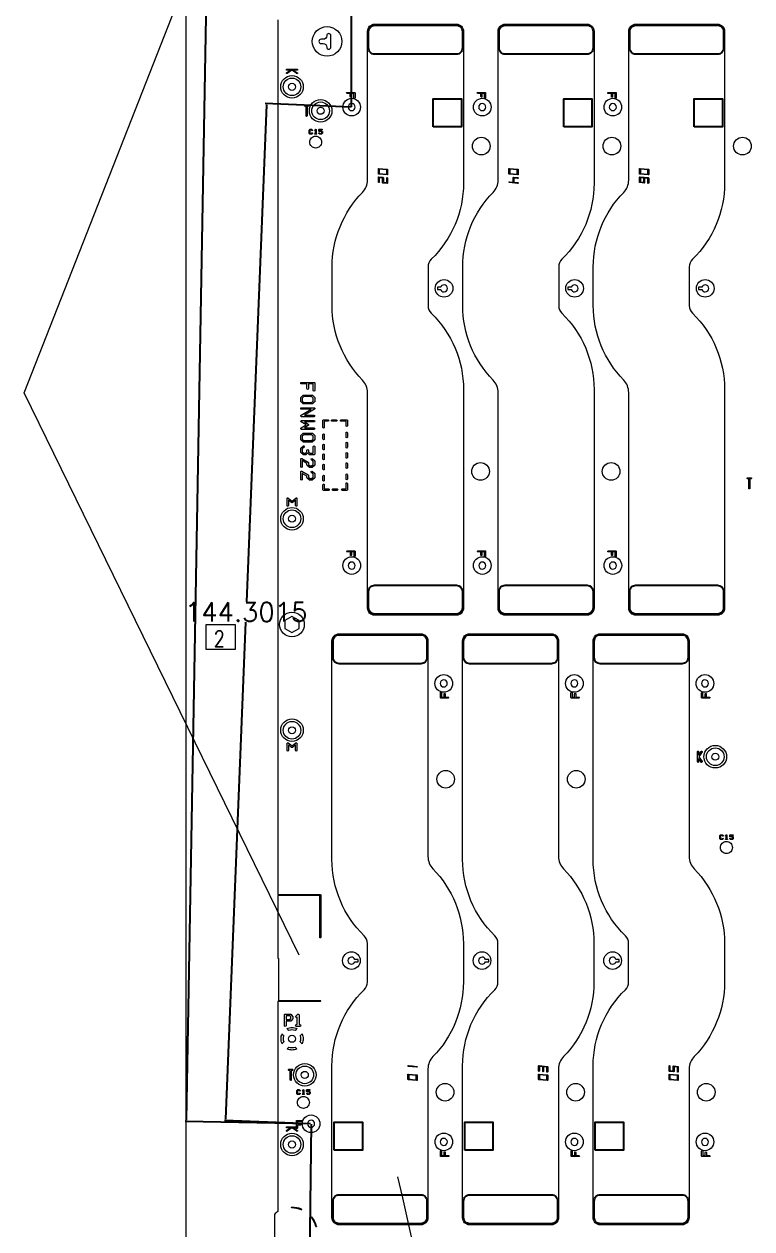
# Model space of a CAD drawing. Extents: x 2864 to 3941, y 2420 to 3182.
# Drawn here: x 2982.5 to 3085.6, y 2676.1 to 2846.9 of the extents above; entities that cross this region are included whole.
import ezdxf
from ezdxf.enums import TextEntityAlignment as Align

# ---------------------------------------------------------------- set-up
doc = ezdxf.new("R2010")
doc.units = 0
doc.layers.get('0').update_dxf_attribs({"lineweight": 0})
doc.layers.get('Defpoints').update_dxf_attribs({"lineweight": 0})
for name, color, linetype in [('barcodea-t_layer0', 1, 'Continuous'), ('susa-t_layer1', 2, 'Continuous'), ('序號', 1, 'Continuous')]:
    doc.layers.add(name, color=color, linetype=linetype)
doc.layers.add('備註', color=1, linetype='Continuous', lineweight=0)
doc.layers.add('尺寸線', color=3, linetype='Continuous', lineweight=0)
doc.styles.get("Standard").update_dxf_attribs({"font": 'SIMPLEX.SHX', "height": 2.7})
doc.dimstyles.get("Standard").update_dxf_attribs({"dimtxt": 6, "dimasz": 0.18, "dimexe": 0.18, "dimexo": 0.0625, "dimgap": 0.09, "dimtad": 0, "dimtih": 1, "dimtoh": 1, "dimdec": 4, "dimzin": 0, "dimdsep": 46, "dimtxsty": 'Standard', "dimcen": 0.09, "dimadec": 0, "dimazin": 0, "dimtfac": 1, "dimtdec": 4, "dimtofl": 0, "dimtmove": 0, "dimatfit": 3, "dimfxl": 0, "dimtolj": 1, "dimtzin": 0, "dimarcsym": 0})

# ---------------------------------------------------------------- blocks, each defined once
blk = doc.blocks.new('*D15')
at = {"layer": 'Defpoints', "color": 0, "linetype": 'Continuous'}
for p in [(3028.9, 2835.16), (3011.08, 2691.45), (3023.15, 2690.97)]:
    blk.add_point(p, dxfattribs=at)
at = {"layer": '尺寸線', "color": 0, "linetype": 'Continuous', "lineweight": -2}
for p, q in [((3016.82, 2835.46), (3014.01, 2764.99)), ((3028.84, 2835.16), (3016.65, 2835.65)), ((3011.09, 2691.63), (3013.9, 2762.11)), ((3023.09, 2690.97), (3010.9, 2691.46))]:
    blk.add_line(p, q, dxfattribs=at)
at = {"layer": '尺寸線', "color": 0, "linetype": 'Continuous'}
for points in [[(3016.85, 2835.46), (3016.79, 2835.46), (3016.83, 2835.64)], [(3011.06, 2691.63), (3011.12, 2691.63), (3011.08, 2691.45)]]:
    blk.add_solid(points, dxfattribs=at)
at = {"layer": '尺寸線', "color": 0, "linetype": 'Continuous', "insert": (3013.95, 2763.55), "char_height": 2.7, "attachment_point": 5}
blk.add_mtext('\\A1;144.3015', dxfattribs=at)
blk = doc.blocks.new('*D16')
at = {"layer": 'Defpoints', "color": 0, "linetype": 'Continuous'}
for p in [(3023.15, 2690.97), (3261.99, 2688.41), (3261.65, 2656.88)]:
    blk.add_point(p, dxfattribs=at)
at = {"layer": '尺寸線', "color": 0, "linetype": 'Continuous', "lineweight": -2}
for p, q in [((3023.15, 2690.91), (3022.81, 2659.26)), ((3261.99, 2688.35), (3261.65, 2656.7)), ((3022.99, 2659.44), (3132.88, 2658.26)), ((3261.47, 2656.88), (3151.58, 2658.06))]:
    blk.add_line(p, q, dxfattribs=at)
at = {"layer": '尺寸線', "color": 0, "linetype": 'Continuous'}
for points in [[(3022.99, 2659.47), (3022.99, 2659.41), (3022.81, 2659.44)], [(3261.47, 2656.85), (3261.47, 2656.91), (3261.65, 2656.88)]]:
    blk.add_solid(points, dxfattribs=at)
at = {"layer": '尺寸線', "color": 0, "linetype": 'Continuous', "insert": (3142.23, 2658.16), "char_height": 2.7, "attachment_point": 5}
blk.add_mtext('\\A1;238.8488', dxfattribs=at)
blk = doc.blocks.new('*D17')
at = {"layer": 'Defpoints', "color": 0, "linetype": 'Continuous'}
for p in [(3248.92, 2849.78), (3028.9, 2835.16), (3248.92, 2835.16)]:
    blk.add_point(p, dxfattribs=at)
at = {"layer": '尺寸線', "color": 0, "linetype": 'Continuous', "lineweight": -2}
for p, q in [((3028.9, 2835.22), (3028.9, 2849.96)), ((3029.08, 2849.78), (3129.56, 2849.78)), ((3248.74, 2849.78), (3148.26, 2849.78)), ((3248.92, 2835.22), (3248.92, 2849.96))]:
    blk.add_line(p, q, dxfattribs=at)
at = {"layer": '尺寸線', "color": 0, "linetype": 'Continuous'}
for points in [[(3029.08, 2849.81), (3029.08, 2849.75), (3028.9, 2849.78)], [(3248.74, 2849.75), (3248.74, 2849.81), (3248.92, 2849.78)]]:
    blk.add_solid(points, dxfattribs=at)
at = {"layer": '尺寸線', "color": 0, "linetype": 'Continuous', "insert": (3138.91, 2849.78), "char_height": 2.7, "attachment_point": 5}
blk.add_mtext('\\A1;220.0200', dxfattribs=at)
blk = doc.blocks.new('*D20')
at = {"layer": 'Defpoints', "color": 0, "linetype": 'Continuous'}
for p in [(3028.9, 3012.66), (3005.49, 2691.29), (3023.15, 2690.97)]:
    blk.add_point(p, dxfattribs=at)
at = {"layer": '尺寸線', "color": 0, "linetype": 'Continuous', "lineweight": -2}
for p, q in [((3011.24, 3012.79), (3008.4, 2853.57)), ((3028.84, 3012.66), (3011.07, 3012.98)), ((3005.5, 2691.47), (3008.34, 2850.69)), ((3023.09, 2690.97), (3005.31, 2691.29))]:
    blk.add_line(p, q, dxfattribs=at)
at = {"layer": '尺寸線', "color": 0, "linetype": 'Continuous'}
for points in [[(3011.27, 3012.79), (3011.21, 3012.79), (3011.25, 3012.97)], [(3005.47, 2691.47), (3005.53, 2691.47), (3005.49, 2691.29)]]:
    blk.add_solid(points, dxfattribs=at)
at = {"layer": '尺寸線', "color": 0, "linetype": 'Continuous', "insert": (3008.37, 2852.13), "char_height": 2.7, "attachment_point": 5}
blk.add_mtext('\\A1;321.7382', dxfattribs=at)

msp = doc.modelspace()

# ---------------------------------------------------------------- linework, layer by layer
for p, q in [((3019.67591, 2840.03873), (3020.19784, 2840.39868)), ((3021.7391, 2791.46339), (3023.16132, 2792.305)), ((3021.7391, 2789.66339), (3022.46309, 2790.09182)), ((3021.88394, 2702.33716), (3021.61735, 2702.60374)), ((3019.67591, 2690.03873), (3020.19784, 2690.39868))]:
    msp.add_line(p, q)
at = {"linetype": 'Continuous'}
for points in [[(3004.44397, 2630.33466, -1), (3004.44397, 2630.73466), (3005.44397, 2630.73466), (3005.44397, 2662.53466), (3005.44397, 2850.33466), (3004.44397, 2850.33466, -1), (3004.44397, 2850.73466), (3005.44397, 2850.73466), (3005.44397, 3038.53466), (3005.44397, 3070.33466), (3004.44397, 3070.33466, -1), (3004.44397, 3070.73466), (3005.44397, 3070.73466), (3005.44397, 3092.03466), (3018.44397, 3092.03466), (3272.44397, 3092.03466), (3285.44397, 3092.03466), (3285.44397, 3070.73466), (3286.44397, 3070.73466, -1), (3286.44397, 3070.33466), (3285.44397, 3070.33466), (3285.44397, 3038.53466)], [(3018.44397, 2847.54133), (3018.44397, 2723.48126), (3024.44397, 2723.48126, -0.414239), (3024.51947, 2723.40576), (3024.51947, 2717.40576, -1), (3024.36847, 2717.40576), (3024.36847, 2723.33026), (3018.44397, 2723.33026), (3018.44397, 2714.48126, -0.414239), (3018.51947, 2714.40576), (3018.51947, 2708.48126), (3024.44397, 2708.48126, -1), (3024.44397, 2708.33026), (3018.44397, 2708.33026), (3018.44397, 2678.52798, 0.044688), (3017.94397, 2678.12502), (3017.94397, 2672.94429, 0.044688)], [(3020.19784, 2840.39868), (3019.71849, 2840.39868, -1), (3019.71849, 2840.54868), (3021.15889, 2840.54868, -1), (3021.15889, 2840.39868), (3020.67954, 2840.39868)], [(3020.67954, 2840.39868), (3021.20147, 2840.03873, -1), (3021.11631, 2839.91525), (3020.43869, 2840.38257), (3019.76107, 2839.91525, -1), (3019.67591, 2840.03873)], [(3023.75612, 2831.84617), (3023.74214, 2831.83218, -1), (3023.67143, 2831.90289)], [(3023.80612, 2831.32085), (3023.70678, 2831.32085, -1), (3023.70678, 2831.42085), (3023.75612, 2831.42085), (3023.75612, 2831.84617)], [(3023.67143, 2831.90289), (3023.77061, 2832.00207, -0.669786), (3023.85612, 2831.96687), (3023.85612, 2831.42085), (3023.90546, 2831.42085, -1), (3023.90546, 2831.32085), (3023.80612, 2831.32085)], [(3023.16132, 2792.305), (3021.79497, 2792.305, -1), (3021.79497, 2792.52499), (3023.56318, 2792.52499, -0.763679), (3023.61906, 2792.32025), (3022.19684, 2791.47864)], [(3022.19684, 2791.47864), (3023.56318, 2791.47864, -1), (3023.56318, 2791.25864), (3021.79497, 2791.25864, -0.763679), (3021.7391, 2791.46339)], [(3022.46309, 2790.09182), (3021.7391, 2790.52025, -0.763685), (3021.79497, 2790.72499), (3023.56318, 2790.72499, -1), (3023.56318, 2790.505), (3022.19684, 2790.505)], [(3022.19684, 2790.505), (3022.7351, 2790.18648, -0.570233), (3022.7351, 2789.99715), (3022.19684, 2789.67863)], [(3022.19684, 2789.67863), (3023.56318, 2789.67863, -1), (3023.56318, 2789.45864), (3021.79497, 2789.45864, -0.763685), (3021.7391, 2789.66339)], [(3021.68497, 2784.16864), (3021.68497, 2785.215, -0.581453), (3021.85113, 2785.30958), (3022.73495, 2784.78657, -0.26551), (3022.78907, 2784.69182), (3022.78907, 2784.47967), (3023.01556, 2784.27864), (3023.2267, 2784.27864), (3023.45319, 2784.47967), (3023.45319, 2784.90397), (3023.19546, 2785.13273, -1), (3023.3415, 2785.29726), (3023.6362, 2785.03567, -0.214498), (3023.67318, 2784.95338), (3023.67318, 2784.43025, -0.214498), (3023.6362, 2784.34796), (3023.3415, 2784.08637, -0.183593), (3023.26846, 2784.05864), (3022.9738, 2784.05864, -0.183593), (3022.90076, 2784.08637), (3022.60606, 2784.34796, -0.214498), (3022.56908, 2784.43025), (3022.56908, 2784.6291), (3021.90497, 2785.02209)], [(3021.90497, 2785.02209), (3021.90497, 2784.16864, -1), (3021.68497, 2784.16864)], [(3021.68497, 2782.36864), (3021.68497, 2783.415, -0.581453), (3021.85113, 2783.50958), (3022.73495, 2782.98657, -0.26551), (3022.78907, 2782.89182), (3022.78907, 2782.67967), (3023.01556, 2782.47864), (3023.2267, 2782.47864), (3023.45319, 2782.67967), (3023.45319, 2783.10397), (3023.19546, 2783.33273, -1), (3023.3415, 2783.49726), (3023.6362, 2783.23567, -0.214498), (3023.67318, 2783.15338), (3023.67318, 2782.63025, -0.214498), (3023.6362, 2782.54796), (3023.3415, 2782.28637, -0.183593), (3023.26846, 2782.25864), (3022.9738, 2782.25864, -0.183593), (3022.90076, 2782.28637), (3022.60606, 2782.54796, -0.214498), (3022.56908, 2782.63025), (3022.56908, 2782.8291), (3021.90497, 2783.22209)], [(3021.90497, 2783.22209), (3021.90497, 2782.36864, -1), (3021.68497, 2782.36864)], [(3019.75034, 2778.64728), (3019.75034, 2779.64066, -0.63678), (3019.91456, 2779.71732), (3020.44637, 2779.27414), (3020.97818, 2779.71732, -0.63678), (3021.1424, 2779.64066), (3021.1424, 2778.64728, -1), (3020.9424, 2778.64728), (3020.9424, 2779.42715)], [(3019.95034, 2779.42715), (3019.95034, 2778.64728, -1), (3019.75034, 2778.64728)], [(3020.9424, 2779.42715), (3020.51039, 2779.06714, -0.362064), (3020.38235, 2779.06714), (3019.95034, 2779.42715)], [(3041.48099, 2751.41738), (3041.48099, 2752.11275, -1), (3041.63099, 2752.11275), (3041.63099, 2751.49238), (3042.00252, 2751.49238), (3042.00252, 2751.9389, -1), (3042.15252, 2751.9389), (3042.15252, 2751.49238), (3042.59904, 2751.49238, -1), (3042.59904, 2751.34238), (3042.07752, 2751.34238)], [(3042.07752, 2751.34238), (3041.55599, 2751.34238, -0.414241), (3041.48099, 2751.41738)], [(3059.99099, 2751.41738), (3059.99099, 2752.11275, -1), (3060.14099, 2752.11275), (3060.14099, 2751.49238), (3060.51252, 2751.49238), (3060.51252, 2751.9389, -1), (3060.66252, 2751.9389), (3060.66252, 2751.49238), (3061.10904, 2751.49238, -1), (3061.10904, 2751.34238), (3060.58752, 2751.34238)], [(3060.58752, 2751.34238), (3060.066, 2751.34238, -0.414241), (3059.99099, 2751.41738)], [(3078.501, 2751.41738), (3078.501, 2752.11275, -1), (3078.651, 2752.11275), (3078.651, 2751.49238), (3079.02252, 2751.49238), (3079.02252, 2751.9389, -1), (3079.17252, 2751.9389), (3079.17252, 2751.49238), (3079.61904, 2751.49238, -1), (3079.61904, 2751.34238), (3079.09752, 2751.34238)], [(3079.09752, 2751.34238), (3078.57599, 2751.34238, -0.414241), (3078.501, 2751.41738)], [(3019.75034, 2743.92865), (3019.75034, 2744.92203, -0.63678), (3019.91456, 2744.99869), (3020.44637, 2744.55551), (3020.97818, 2744.99869, -0.63678), (3021.1424, 2744.92203), (3021.1424, 2743.92865, -1), (3020.9424, 2743.92865), (3020.9424, 2744.70853)], [(3019.95034, 2744.70853), (3019.95034, 2743.92865, -1), (3019.75034, 2743.92865)], [(3020.9424, 2744.70853), (3020.51039, 2744.34852, -0.362064), (3020.38235, 2744.34852), (3019.95034, 2744.70853)], [(3077.92995, 2742.30918), (3077.92995, 2743.74957, -1), (3078.07995, 2743.74957), (3078.07995, 2743.27023)], [(3078.07995, 2742.78852), (3078.07995, 2742.30918, -1), (3077.92995, 2742.30918)], [(3078.07995, 2743.27023), (3078.4399, 2743.79215, -1), (3078.56338, 2743.70699), (3078.09606, 2743.02937), (3078.56338, 2742.35176, -1), (3078.4399, 2742.2666), (3078.07995, 2742.78852)], [(3081.98178, 2731.79509), (3081.9678, 2731.78111, -1), (3081.89709, 2731.85182)], [(3082.03178, 2731.26978), (3081.93244, 2731.26978, -1), (3081.93244, 2731.36978), (3081.98178, 2731.36978), (3081.98178, 2731.79509)], [(3081.89709, 2731.85182), (3081.99627, 2731.951, -0.669786), (3082.08178, 2731.9158), (3082.08178, 2731.36978), (3082.13112, 2731.36978, -1), (3082.13112, 2731.26978), (3082.03178, 2731.26978)], [(3020.985, 2706.24889), (3021.22506, 2706.49724, -0.675695), (3021.43994, 2706.40989), (3021.43994, 2705.04529), (3021.555, 2705.04529, -1), (3021.555, 2704.79529), (3021.31494, 2704.79529)], [(3021.18994, 2706.1012), (3021.16475, 2706.07514, -1), (3020.985, 2706.24889)], [(3021.31494, 2704.79529), (3021.07487, 2704.79529, -1), (3021.07487, 2705.04529), (3021.18994, 2705.04529), (3021.18994, 2706.1012)], [(3019.00401, 2703.73216), (3019.2706, 2703.46557, 0.088223), (3019.19397, 2703.03466, 0.088221), (3019.2706, 2702.60374), (3019.00401, 2702.33716)], [(3019.74647, 2704.47462, -0.113254), (3020.44397, 2704.63466, -0.113254), (3021.14148, 2704.47462)], [(3021.14148, 2704.47462), (3020.87489, 2704.20803, 0.088223), (3020.44397, 2704.28466, 0.088221), (3020.01306, 2704.20803), (3019.74647, 2704.47462)], [(3021.61735, 2702.60374, 0.088223), (3021.69397, 2703.03466, 0.088221), (3021.61735, 2703.46557), (3021.88394, 2703.73216)], [(3021.88394, 2703.73216, -0.113254), (3022.04397, 2703.03466, -0.113254), (3021.88394, 2702.33716)], [(3019.74647, 2701.59469), (3020.01306, 2701.86128, 0.088223), (3020.44397, 2701.78466, 0.088221), (3020.87489, 2701.86128), (3021.14148, 2701.59469)], [(3021.14148, 2701.59469, -0.113255), (3020.44397, 2701.43466, -0.113253), (3019.74647, 2701.59469)], [(3022.05938, 2695.12136), (3021.96004, 2695.12136, -1), (3021.96004, 2695.22136), (3022.00938, 2695.22136), (3022.00938, 2695.64667)], [(3022.00938, 2695.64667), (3021.9954, 2695.63269, -1), (3021.92469, 2695.7034)], [(3021.92469, 2695.7034), (3022.02387, 2695.80258, -0.669786), (3022.10938, 2695.76738), (3022.10938, 2695.22136), (3022.15872, 2695.22136, -1), (3022.15872, 2695.12136), (3022.05938, 2695.12136)], [(3020.19784, 2690.39868), (3019.71849, 2690.39868, -1), (3019.71849, 2690.54868), (3021.06879, 2690.54868), (3021.06879, 2690.8545), (3021.06879, 2691.37602, -0.414241), (3021.14379, 2691.45102), (3021.83916, 2691.45102, -1), (3021.83916, 2691.30102), (3021.21879, 2691.30102), (3021.21879, 2690.9295), (3021.66531, 2690.9295, -1), (3021.66531, 2690.7795), (3021.21879, 2690.7795), (3021.21879, 2690.51881)], [(3020.67954, 2690.39868), (3021.20147, 2690.03873, -1), (3021.11631, 2689.91525), (3020.43869, 2690.38257), (3019.76107, 2689.91525, -1), (3019.67591, 2690.03873)], [(3021.21879, 2690.42855), (3021.21879, 2690.33298, -1), (3021.06879, 2690.33298), (3021.06879, 2690.39868), (3020.67954, 2690.39868)], [(3041.48643, 2686.40394), (3041.48643, 2687.0993, -1), (3041.63643, 2687.0993), (3041.63643, 2686.47894), (3042.00796, 2686.47894), (3042.00796, 2686.92546, -1), (3042.15796, 2686.92546), (3042.15796, 2686.47894), (3042.60448, 2686.47894, -1), (3042.60448, 2686.32894), (3042.08296, 2686.32894)], [(3042.08296, 2686.32894), (3041.56143, 2686.32894, -0.414241), (3041.48643, 2686.40394)], [(3059.99643, 2686.40394), (3059.99643, 2687.0993, -1), (3060.14643, 2687.0993), (3060.14643, 2686.47894), (3060.51796, 2686.47894), (3060.51796, 2686.92546, -1), (3060.66796, 2686.92546), (3060.66796, 2686.47894), (3061.11448, 2686.47894, -1), (3061.11448, 2686.32894), (3060.59296, 2686.32894)], [(3060.59296, 2686.32894), (3060.07144, 2686.32894, -0.414241), (3059.99643, 2686.40394)], [(3078.50644, 2686.40394), (3078.50644, 2687.0993, -1), (3078.65644, 2687.0993), (3078.65644, 2686.47894), (3079.02796, 2686.47894), (3079.02796, 2686.92546, -1), (3079.17796, 2686.92546), (3079.17796, 2686.47894), (3079.62448, 2686.47894, -1), (3079.62448, 2686.32894), (3079.10296, 2686.32894)], [(3079.10296, 2686.32894), (3078.58143, 2686.32894, -0.414241), (3078.50644, 2686.40394)], [(3021.80674, 2678.86675, -1), (3021.76889, 2678.77419, 0.099109), (3020.41978, 2679.03457, -1), (3020.41909, 2679.13458)], [(3023.93554, 2676.41154, -1), (3023.83855, 2676.38718, 0.100018), (3023.24125, 2677.63827)]]:
    msp.add_lwpolyline(points, format="xyb", dxfattribs=at)
for points in [[(3026.1358, 2807.00314), (3026.1358, 2812.503, -0.196007), (3030.43961, 2823.06029, 0.196009), (3031.1523, 2824.80803), (3031.1523, 2845.92457, -0.414215), (3032.1523, 2846.92457), (3043.75222, 2846.92457, -0.414215), (3044.75222, 2845.92457), (3044.75222, 2824.3935, -0.202321), (3040.18872, 2813.57704, 0.202214), (3039.73572, 2812.503), (3039.73572, 2807.00314, 0.202309), (3040.18911, 2805.92872, -0.202312), (3044.75222, 2795.11264), (3044.75222, 2764.10457, -0.414215), (3043.75222, 2763.10457), (3032.1523, 2763.10457, -0.414215), (3031.1523, 2764.10457), (3031.1523, 2794.69811, 0.196013), (3030.43958, 2796.44588, -0.196007)], [(3044.6458, 2807.00314), (3044.6458, 2812.503, -0.196007), (3048.94961, 2823.06029, 0.196009), (3049.6623, 2824.80803), (3049.6623, 2845.92457, -0.414215), (3050.6623, 2846.92457), (3062.26223, 2846.92457, -0.414215), (3063.26222, 2845.92457), (3063.26222, 2824.3935, -0.202321), (3058.69873, 2813.57704, 0.202214), (3058.24572, 2812.503), (3058.24572, 2807.00314, 0.202309), (3058.69911, 2805.92872, -0.202312), (3063.26222, 2795.11264), (3063.26222, 2764.10457, -0.414215), (3062.26223, 2763.10457), (3050.6623, 2763.10457, -0.414215), (3049.6623, 2764.10457), (3049.6623, 2794.69811, 0.196013), (3048.94958, 2796.44588, -0.196007)], [(3063.1558, 2807.00314), (3063.1558, 2812.503, -0.196007), (3067.45961, 2823.06029, 0.196009), (3068.1723, 2824.80803), (3068.1723, 2845.92457, -0.414215), (3069.1723, 2846.92457), (3080.77223, 2846.92457, -0.414215), (3081.77222, 2845.92457), (3081.77222, 2824.3935, -0.202321), (3077.20873, 2813.57704, 0.202214), (3076.75572, 2812.503), (3076.75572, 2807.00314, 0.202309), (3077.20911, 2805.92872, -0.202312), (3081.77222, 2795.11264), (3081.77222, 2764.10457, -0.414215), (3080.77223, 2763.10457), (3069.1723, 2763.10457, -0.414215), (3068.1723, 2764.10457), (3068.1723, 2794.69811, 0.196013), (3067.45958, 2796.44588, -0.196007)], [(3023.316, 2844.47664, -0.414215), (3025.416, 2846.57664, -0.414215), (3027.516, 2844.47664, -0.414215), (3025.416, 2842.37664, -0.414215)], [(3024.566, 2844.17664), (3024.866, 2844.17664, -0.414217), (3025.366, 2843.67664, 1), (3025.966, 2843.67664), (3025.966, 2845.27664, 1), (3025.366, 2845.27664, -0.414217), (3024.866, 2844.77664), (3024.566, 2844.77664, 1)], [(3019.94397, 2838.03466, -0.414217), (3020.44397, 2838.53466, -0.414217), (3020.94397, 2838.03466, -0.414217), (3020.44397, 2837.53466, -0.414217)], [(3028.26346, 2837.09038, -1), (3028.26346, 2837.24038), (3028.78498, 2837.24038), (3029.30651, 2837.24038, -0.414241), (3029.38151, 2837.16538), (3029.38151, 2836.47001, -1), (3029.23151, 2836.47001), (3029.23151, 2837.09038), (3028.85998, 2837.09038), (3028.85998, 2836.64386, -1), (3028.70999, 2836.64386), (3028.70999, 2837.09038)], [(3046.77346, 2837.09038, -1), (3046.77346, 2837.24038), (3047.29499, 2837.24038), (3047.81651, 2837.24038, -0.414241), (3047.89151, 2837.16538), (3047.89151, 2836.47001, -1), (3047.74151, 2836.47001), (3047.74151, 2837.09038), (3047.36999, 2837.09038), (3047.36999, 2836.64386, -1), (3047.21999, 2836.64386), (3047.21999, 2837.09038)], [(3065.28346, 2837.09038, -1), (3065.28346, 2837.24038), (3065.80499, 2837.24038), (3066.32651, 2837.24038, -0.414241), (3066.40151, 2837.16538), (3066.40151, 2836.47001, -1), (3066.25151, 2836.47001), (3066.25151, 2837.09038), (3065.87998, 2837.09038), (3065.87998, 2836.64386, -1), (3065.72998, 2836.64386), (3065.72998, 2837.09038)], [(3022.26421, 2835.27817, -1), (3022.26421, 2835.42817), (3022.51255, 2835.42817), (3022.7609, 2835.42817, -1), (3022.7609, 2835.27817), (3022.58755, 2835.27817), (3022.58755, 2833.91277, -1), (3022.43756, 2833.91277), (3022.43756, 2835.27817)], [(3024.00323, 2834.63825, -0.414217), (3024.50323, 2835.13825, -0.414217), (3025.00323, 2834.63825, -0.414217), (3024.50323, 2834.13825, -0.414217)], [(3028.40203, 2835.15833, 0.414217), (3028.90203, 2834.65834, 0.414217), (3029.40203, 2835.15833, 0.414217), (3028.90203, 2835.65833, 0.414217)], [(3046.91203, 2835.15833, 0.414217), (3047.41203, 2834.65834, 0.414217), (3047.91203, 2835.15833, 0.414217), (3047.41203, 2835.65833, 0.414217)], [(3065.42203, 2835.15833, 0.414217), (3065.92203, 2834.65834, 0.414217), (3066.42203, 2835.15833, 0.414217), (3065.92203, 2835.65833, 0.414217)], [(3022.85745, 2831.47019), (3022.85745, 2831.86754, -0.200121), (3022.87224, 2831.90305), (3022.97127, 2832.00207, -0.200121), (3023.00678, 2832.01687), (3023.20546, 2832.01687, -0.200121), (3023.24097, 2832.00207), (3023.34015, 2831.90289, -1), (3023.26944, 2831.83218), (3023.18475, 2831.91688), (3023.02749, 2831.91688), (3022.95744, 2831.84683), (3022.95744, 2831.4909), (3023.02749, 2831.42085), (3023.18475, 2831.42085), (3023.26944, 2831.50554, -1), (3023.34015, 2831.43483), (3023.24097, 2831.33565, -0.200121), (3023.20546, 2831.32085), (3023.00678, 2831.32085, -0.200121), (3022.97127, 2831.33565), (3022.87224, 2831.43468, -0.200121)], [(3024.25745, 2831.7682), (3024.25745, 2831.96687, -0.414253), (3024.30744, 2832.01687), (3024.70479, 2832.01687, -1), (3024.70479, 2831.91688), (3024.35744, 2831.91688), (3024.35744, 2831.8182), (3024.60546, 2831.8182, -0.200121), (3024.64097, 2831.8034), (3024.74, 2831.70437, -0.200121), (3024.75479, 2831.66886), (3024.75479, 2831.47019, -0.200121), (3024.74, 2831.43468), (3024.64097, 2831.33565, -0.200121), (3024.60546, 2831.32085), (3024.40678, 2831.32085, -0.200121), (3024.37127, 2831.33565), (3024.27209, 2831.43483, -1), (3024.3428, 2831.50554), (3024.42749, 2831.42085), (3024.58475, 2831.42085), (3024.65479, 2831.4909), (3024.65479, 2831.64815), (3024.58475, 2831.7182), (3024.30744, 2831.7182, -0.414253)], [(3022.95087, 2830.2042, -0.414215), (3023.80087, 2831.0542, -0.414215), (3024.65087, 2830.2042, -0.414215), (3023.80087, 2829.35421, -0.414215)], [(3046.02894, 2829.62883, -0.414215), (3047.27894, 2830.87883, -0.414215), (3048.52894, 2829.62883, -0.414215), (3047.27894, 2828.37883, -0.414215)], [(3064.53894, 2829.62883, -0.414215), (3065.78894, 2830.87883, -0.414215), (3067.03894, 2829.62883, -0.414215), (3065.78894, 2828.37883, -0.414215)], [(3083.04894, 2829.62883, -0.414215), (3084.29894, 2830.87883, -0.414215), (3085.54894, 2829.62883, -0.414215), (3084.29894, 2828.37883, -0.414215)], [(3032.68783, 2825.70993), (3032.68783, 2826.41017, -0.444611), (3032.75363, 2826.47023), (3033.93207, 2826.3558, -0.387811), (3033.98627, 2826.29573), (3033.98627, 2825.59549, -0.444611), (3033.92047, 2825.53543), (3032.74203, 2825.64987, -0.387811)], [(3051.19783, 2825.70993), (3051.19783, 2826.41017, -0.444611), (3051.26363, 2826.47023), (3052.44207, 2826.3558, -0.387811), (3052.49627, 2826.29573), (3052.49627, 2825.59549, -0.444611), (3052.43047, 2825.53543), (3051.25203, 2825.64987, -0.387811)], [(3069.70783, 2825.70993), (3069.70783, 2826.41017, -0.444611), (3069.77363, 2826.47023), (3070.95207, 2826.3558, -0.387811), (3071.00627, 2826.29573), (3071.00627, 2825.59549, -0.444611), (3070.94047, 2825.53543), (3069.76203, 2825.64987, -0.387811)], [(3032.68783, 2824.50959), (3032.68783, 2825.21017, -0.444611), (3032.75363, 2825.27023), (3033.34285, 2825.21302, -0.387811), (3033.39705, 2825.15295), (3033.39705, 2824.50683), (3033.86627, 2824.46126), (3033.86627, 2825.09608, -1), (3033.98627, 2825.09608), (3033.98627, 2824.3955, -0.444611), (3033.92047, 2824.33543), (3033.33125, 2824.39265, -0.387811), (3033.27705, 2824.45271), (3033.27705, 2825.09884), (3032.80783, 2825.14441), (3032.80783, 2824.50959, -1)], [(3051.25203, 2824.44987, -1), (3051.26363, 2824.56931), (3051.78705, 2824.51848), (3051.78705, 2825.15295, -0.444611), (3051.85285, 2825.21302), (3052.44207, 2825.1558, -1), (3052.43047, 2825.03636), (3051.90705, 2825.08719), (3051.90705, 2824.50683), (3052.44207, 2824.45487, -1), (3052.43047, 2824.33543)], [(3069.70783, 2824.50993), (3069.70783, 2825.21017, -0.444611), (3069.77363, 2825.27023), (3070.95207, 2825.1558, -0.387811), (3071.00627, 2825.09573), (3071.00627, 2824.39515, -1), (3070.88627, 2824.39515), (3070.88627, 2825.04162), (3070.41705, 2825.08719), (3070.41705, 2824.45271, -0.444611), (3070.35125, 2824.39265), (3069.76203, 2824.44987, -0.387811)], [(3040.74776, 2809.45611, -0.414215), (3041.99776, 2810.70611, -0.414215), (3043.24776, 2809.45611, -0.414215), (3041.99776, 2808.2061, -0.414215)], [(3041.04662, 2809.3061), (3041.52079, 2809.3061, 0.327544), (3041.99776, 2808.95611, 0.414217), (3042.49776, 2809.45611, 0.414217), (3041.99776, 2809.95611, 0.327542), (3041.52079, 2809.60611), (3041.04662, 2809.60611)], [(3059.25776, 2809.45611, -0.414215), (3060.50776, 2810.70611, -0.414215), (3061.75776, 2809.45611, -0.414215), (3060.50776, 2808.2061, -0.414215)], [(3059.55662, 2809.3061), (3060.03079, 2809.3061, 0.327544), (3060.50776, 2808.95611, 0.414217), (3061.00776, 2809.45611, 0.414217), (3060.50776, 2809.95611, 0.327542), (3060.03079, 2809.60611), (3059.55662, 2809.60611)], [(3077.76776, 2809.45611, -0.414215), (3079.01776, 2810.70611, -0.414215), (3080.26776, 2809.45611, -0.414215), (3079.01776, 2808.2061, -0.414215)], [(3078.06661, 2809.3061), (3078.54079, 2809.3061, 0.327544), (3079.01776, 2808.95611, 0.414217), (3079.51776, 2809.45611, 0.414217), (3079.01776, 2809.95611, 0.327542), (3078.54079, 2809.60611), (3078.06661, 2809.60611)], [(3021.79497, 2795.905, -1), (3021.79497, 2796.125), (3022.67908, 2796.125), (3023.56318, 2796.125, -0.41423), (3023.67318, 2796.015), (3023.67318, 2794.96864, -1), (3023.45319, 2794.96864), (3023.45319, 2795.905), (3022.78907, 2795.905), (3022.78907, 2795.23023, -1), (3022.56908, 2795.23023), (3022.56908, 2795.905)], [(3021.68497, 2793.43025), (3021.68497, 2793.95338, -0.214498), (3021.72195, 2794.03567), (3022.01665, 2794.29726, -0.183593), (3022.0897, 2794.325), (3023.26846, 2794.325, -0.183593), (3023.3415, 2794.29726), (3023.6362, 2794.03567, -0.214498), (3023.67318, 2793.95338), (3023.67318, 2793.43025, -0.214498), (3023.6362, 2793.34796), (3023.3415, 2793.08637, -0.183593), (3023.26846, 2793.05864), (3022.0897, 2793.05864, -0.183593), (3022.01665, 2793.08637), (3021.72195, 2793.34796, -0.214498)], [(3024.81663, 2789.74158), (3024.81663, 2790.70715, -0.414228), (3024.91663, 2790.80715), (3025.55213, 2790.80715, -1), (3025.55213, 2790.60715), (3025.01663, 2790.60715), (3025.01663, 2789.74158, -1)], [(3026.12828, 2790.60715, -1), (3026.12828, 2790.80715), (3026.72828, 2790.80715, -1), (3026.72828, 2790.60715)], [(3027.41139, 2790.60715, -1), (3027.41139, 2790.80715), (3028.21663, 2790.80715, -0.414228), (3028.31663, 2790.70715), (3028.31663, 2789.97471, -1), (3028.11663, 2789.97471), (3028.11663, 2790.60715)], [(3021.68497, 2788.03025), (3021.68497, 2788.55338, -0.214498), (3021.72195, 2788.63567), (3022.01665, 2788.89726, -0.183593), (3022.0897, 2788.92499), (3023.26846, 2788.92499, -0.183593), (3023.3415, 2788.89726), (3023.6362, 2788.63567, -0.214498), (3023.67318, 2788.55338), (3023.67318, 2788.03025, -0.214498), (3023.6362, 2787.94796), (3023.3415, 2787.68637, -0.183593), (3023.26846, 2787.65864), (3022.0897, 2787.65864, -0.183593), (3022.01665, 2787.68637), (3021.72195, 2787.94796, -0.214498)], [(3024.81663, 2788.09347), (3024.81663, 2788.71147, -1), (3025.01663, 2788.71147), (3025.01663, 2788.09347, -1)], [(3028.11663, 2788.36571), (3028.11663, 2788.98371, -1), (3028.31663, 2788.98371), (3028.31663, 2788.36571, -1)], [(3021.68497, 2786.23025), (3021.68497, 2786.75338, -0.214498), (3021.72195, 2786.83567), (3022.01665, 2787.09726, -1), (3022.16269, 2786.93273), (3021.90497, 2786.70397), (3021.90497, 2786.27967), (3022.13145, 2786.07864), (3022.3426, 2786.07864), (3022.56908, 2786.27967), (3022.56908, 2786.49182, -1), (3022.78907, 2786.49182), (3022.78907, 2786.27967), (3023.01556, 2786.07864), (3023.45319, 2786.07864), (3023.45319, 2787.015, -1), (3023.67318, 2787.015), (3023.67318, 2785.96864, -0.41423), (3023.56318, 2785.85864), (3022.9738, 2785.85864, -0.183593), (3022.90076, 2785.88637), (3022.67908, 2786.08315), (3022.45739, 2785.88637, -0.183593), (3022.38435, 2785.85864), (3022.0897, 2785.85864, -0.183593), (3022.01665, 2785.88637), (3021.72195, 2786.14796, -0.214498)], [(3024.81663, 2786.63947), (3024.81663, 2787.25747, -1), (3025.01663, 2787.25747), (3025.01663, 2786.63947, -1)], [(3028.11663, 2786.91171), (3028.11663, 2787.52971, -1), (3028.31663, 2787.52971), (3028.31663, 2786.91171, -1)], [(3024.81663, 2785.25475), (3024.81663, 2785.87275, -1), (3025.01663, 2785.87275), (3025.01663, 2785.25475, -1)], [(3028.11663, 2785.45316), (3028.11663, 2786.07116, -1), (3028.31663, 2786.07116), (3028.31663, 2785.45316, -1)], [(3024.81663, 2783.80766), (3024.81663, 2784.42566, -1), (3025.01663, 2784.42566), (3025.01663, 2783.80766, -1)], [(3028.11663, 2784.00337), (3028.11663, 2784.62137, -1), (3028.31663, 2784.62137), (3028.31663, 2784.00337, -1)], [(3045.91973, 2783.49174, -0.414215), (3047.16973, 2784.74173, -0.414215), (3048.41973, 2783.49174, -0.414215), (3047.16973, 2782.24174, -0.414215)], [(3064.42973, 2783.49174, -0.414215), (3065.67973, 2784.74173, -0.414215), (3066.92973, 2783.49174, -0.414215), (3065.67973, 2782.24174, -0.414215)], [(3024.81663, 2782.22537), (3024.81663, 2782.84337, -1), (3025.01663, 2782.84337), (3025.01663, 2782.22537, -1)], [(3027.5569, 2780.80715, -1), (3027.5569, 2781.00715), (3028.11663, 2781.00715), (3028.11663, 2781.79504, -1), (3028.31663, 2781.79504), (3028.31663, 2780.90715, -0.414228), (3028.21663, 2780.80715)], [(3028.11663, 2782.41236), (3028.11663, 2783.03036, -1), (3028.31663, 2783.03036), (3028.31663, 2782.41236, -1)], [(3085.02779, 2782.44405, -1), (3085.02779, 2782.59406), (3085.27614, 2782.59406), (3085.52448, 2782.59406, -1), (3085.52448, 2782.44405), (3085.35114, 2782.44405), (3085.35114, 2781.07866, -1), (3085.20114, 2781.07866), (3085.20114, 2782.44405)], [(3024.81663, 2780.90715), (3024.81663, 2781.59521, -1), (3025.01663, 2781.59521), (3025.01663, 2781.00715), (3025.63297, 2781.00715, -1), (3025.63297, 2780.80715), (3024.91663, 2780.80715, -0.414228)], [(3026.24462, 2780.80715, -1), (3026.24462, 2781.00715), (3026.84462, 2781.00715, -1), (3026.84462, 2780.80715)], [(3019.94397, 2776.78466, -0.414217), (3020.44397, 2777.28466, -0.414217), (3020.94397, 2776.78466, -0.414217), (3020.44397, 2776.28466, -0.414217)], [(3028.2689, 2772.07693, -1), (3028.2689, 2772.22693), (3028.79042, 2772.22693), (3029.31195, 2772.22693, -0.414241), (3029.38695, 2772.15194), (3029.38695, 2771.45657, -1), (3029.23695, 2771.45657), (3029.23695, 2772.07693), (3028.86542, 2772.07693), (3028.86542, 2771.63041, -1), (3028.71542, 2771.63041), (3028.71542, 2772.07693)], [(3046.7789, 2772.07693, -1), (3046.7789, 2772.22693), (3047.30042, 2772.22693), (3047.82195, 2772.22693, -0.414241), (3047.89695, 2772.15194), (3047.89695, 2771.45657, -1), (3047.74695, 2771.45657), (3047.74695, 2772.07693), (3047.37542, 2772.07693), (3047.37542, 2771.63041, -1), (3047.22542, 2771.63041), (3047.22542, 2772.07693)], [(3065.2889, 2772.07693, -1), (3065.2889, 2772.22693), (3065.81042, 2772.22693), (3066.33195, 2772.22693, -0.414241), (3066.40695, 2772.15194), (3066.40695, 2771.45657, -1), (3066.25695, 2771.45657), (3066.25695, 2772.07693), (3065.88542, 2772.07693), (3065.88542, 2771.63041, -1), (3065.73542, 2771.63041), (3065.73542, 2772.07693)], [(3028.40747, 2770.14489, 0.414217), (3028.90747, 2769.64489, 0.414217), (3029.40747, 2770.14489, 0.414217), (3028.90747, 2770.64489, 0.414217)], [(3046.91747, 2770.14489, 0.414217), (3047.41747, 2769.64489, 0.414217), (3047.91747, 2770.14489, 0.414217), (3047.41747, 2770.64489, 0.414217)], [(3065.42747, 2770.14489, 0.414217), (3065.92747, 2769.64489, 0.414217), (3066.42747, 2770.14489, 0.414217), (3065.92747, 2770.64489, 0.414217)], [(3018.69397, 2761.78466, -0.414215), (3020.44397, 2763.53466, -0.414215), (3022.19397, 2761.78466, -0.414215), (3020.44397, 2760.03466, -0.414215)], [(3026.11572, 2677.64474), (3026.11572, 2699.17582, -0.202321), (3030.67922, 2709.99228, 0.202214), (3031.13222, 2711.06632), (3031.13222, 2716.56618, 0.202309), (3030.67883, 2717.6406, -0.202312), (3026.11572, 2728.45668), (3026.11572, 2759.46475, -0.414215), (3027.11572, 2760.46475), (3038.71565, 2760.46475, -0.414215), (3039.71565, 2759.46475), (3039.71565, 2728.87121, 0.196013), (3040.42837, 2727.12344, -0.196007), (3044.73214, 2716.56618), (3044.73214, 2711.06632, -0.196007), (3040.42834, 2700.50903, 0.196009), (3039.71565, 2698.76129), (3039.71565, 2677.64474, -0.414215), (3038.71565, 2676.64475), (3027.11572, 2676.64475, -0.414215)], [(3044.62572, 2677.64474), (3044.62572, 2699.17582, -0.202321), (3049.18922, 2709.99228, 0.202214), (3049.64222, 2711.06632), (3049.64222, 2716.56618, 0.202309), (3049.18883, 2717.6406, -0.202312), (3044.62572, 2728.45668), (3044.62572, 2759.46475, -0.414215), (3045.62572, 2760.46475), (3057.22565, 2760.46475, -0.414215), (3058.22564, 2759.46475), (3058.22564, 2728.87121, 0.196013), (3058.93837, 2727.12344, -0.196007), (3063.24214, 2716.56618), (3063.24214, 2711.06632, -0.196007), (3058.93834, 2700.50903, 0.196009), (3058.22564, 2698.76129), (3058.22564, 2677.64474, -0.414215), (3057.22565, 2676.64475), (3045.62572, 2676.64475, -0.414215)], [(3063.13572, 2677.64474), (3063.13572, 2699.17582, -0.202321), (3067.69922, 2709.99228, 0.202214), (3068.15222, 2711.06632), (3068.15222, 2716.56618, 0.202309), (3067.69883, 2717.6406, -0.202312), (3063.13572, 2728.45668), (3063.13572, 2759.46475, -0.414215), (3064.13572, 2760.46475), (3075.73565, 2760.46475, -0.414215), (3076.73564, 2759.46475), (3076.73564, 2728.87121, 0.196013), (3077.44837, 2727.12344, -0.196007), (3081.75214, 2716.56618), (3081.75214, 2711.06632, -0.196007), (3077.44834, 2700.50903, 0.196009), (3076.73564, 2698.76129), (3076.73564, 2677.64474, -0.414215), (3075.73565, 2676.64475), (3064.13572, 2676.64475, -0.414215)], [(3041.46048, 2753.42443, 0.414217), (3041.96048, 2752.92443, 0.414217), (3042.46048, 2753.42443, 0.414217), (3041.96048, 2753.92443, 0.414217)], [(3059.97048, 2753.42443, 0.414217), (3060.47048, 2752.92443, 0.414217), (3060.97048, 2753.42443, 0.414217), (3060.47048, 2753.92443, 0.414217)], [(3078.48048, 2753.42443, 0.414217), (3078.98048, 2752.92443, 0.414217), (3079.48048, 2753.42443, 0.414217), (3078.98048, 2753.92443, 0.414217)], [(3019.94397, 2746.78466, -0.414217), (3020.44397, 2747.28466, -0.414217), (3020.94397, 2746.78466, -0.414217), (3020.44397, 2746.28466, -0.414217)], [(3079.94397, 2743.03466, -0.414217), (3080.44397, 2743.53466, -0.414217), (3080.94397, 2743.03466, -0.414217), (3080.44397, 2742.53466, -0.414217)], [(3040.97842, 2739.83895, -0.414215), (3042.22842, 2741.08895, -0.414215), (3043.47842, 2739.83895, -0.414215), (3042.22842, 2738.58895, -0.414215)], [(3059.48842, 2739.83895, -0.414215), (3060.73842, 2741.08895, -0.414215), (3061.98842, 2739.83895, -0.414215), (3060.73842, 2738.58895, -0.414215)], [(3081.0831, 2731.41912), (3081.0831, 2731.81646, -0.200121), (3081.0979, 2731.85197), (3081.19693, 2731.951, -0.200121), (3081.23244, 2731.9658), (3081.43112, 2731.9658, -0.200121), (3081.46663, 2731.951), (3081.56581, 2731.85182, -1), (3081.4951, 2731.78111), (3081.41041, 2731.8658), (3081.25315, 2731.8658), (3081.1831, 2731.79575), (3081.1831, 2731.43982), (3081.25315, 2731.36978), (3081.41041, 2731.36978), (3081.4951, 2731.45447, -1), (3081.56581, 2731.38376), (3081.46663, 2731.28458, -0.200121), (3081.43112, 2731.26978), (3081.23244, 2731.26978, -0.200121), (3081.19693, 2731.28458), (3081.0979, 2731.38361, -0.200121)], [(3081.17653, 2730.15313, -0.414215), (3082.02653, 2731.00313, -0.414215), (3082.87653, 2730.15313, -0.414215), (3082.02653, 2729.30313, -0.414215)], [(3082.48311, 2731.71713), (3082.48311, 2731.9158, -0.414253), (3082.5331, 2731.9658), (3082.93045, 2731.9658, -1), (3082.93045, 2731.8658), (3082.58311, 2731.8658), (3082.58311, 2731.76713), (3082.83112, 2731.76713, -0.200121), (3082.86663, 2731.75233), (3082.96565, 2731.6533, -0.200121), (3082.98045, 2731.61779), (3082.98045, 2731.41912, -0.200121), (3082.96565, 2731.38361), (3082.86663, 2731.28458, -0.200121), (3082.83112, 2731.26978), (3082.63244, 2731.26978, -0.200121), (3082.59693, 2731.28458), (3082.49775, 2731.38376, -1), (3082.56846, 2731.45447), (3082.65315, 2731.36978), (3082.81041, 2731.36978), (3082.88045, 2731.43982), (3082.88045, 2731.59708), (3082.81041, 2731.66713), (3082.5331, 2731.66713, -0.414253)], [(3027.62019, 2714.11321, -0.414215), (3028.87019, 2715.36321, -0.414215), (3030.12019, 2714.11321, -0.414215), (3028.87019, 2712.86321, -0.414215)], [(3046.13019, 2714.11321, -0.414215), (3047.38019, 2715.36321, -0.414215), (3048.63019, 2714.11321, -0.414215), (3047.38019, 2712.86321, -0.414215)], [(3064.64019, 2714.11321, -0.414215), (3065.89019, 2715.36321, -0.414215), (3067.14019, 2714.11321, -0.414215), (3065.89019, 2712.86321, -0.414215)], [(3028.37019, 2714.11321, 0.414217), (3028.87019, 2713.61321, 0.327542), (3029.34716, 2713.96321), (3029.82133, 2713.96321), (3029.82133, 2714.26321), (3029.34716, 2714.26321, 0.327544), (3028.87019, 2714.61321, 0.414217)], [(3046.88019, 2714.11321, 0.414217), (3047.38019, 2713.61321, 0.327542), (3047.85716, 2713.96321), (3048.33133, 2713.96321), (3048.33133, 2714.26321), (3047.85716, 2714.26321, 0.327544), (3047.38019, 2714.61321, 0.414217)], [(3065.39019, 2714.11321, 0.414217), (3065.89019, 2713.61321, 0.327542), (3066.36716, 2713.96321), (3066.84133, 2713.96321), (3066.84133, 2714.26321), (3066.36716, 2714.26321, 0.327544), (3065.89019, 2714.61321, 0.414217)], [(3019.36455, 2704.88785), (3019.36455, 2705.63715), (3019.36455, 2706.38645, -0.414226), (3019.48955, 2706.51145), (3020.24139, 2706.51145, -0.235848), (3020.34132, 2706.46154), (3020.52893, 2706.21308, -0.163746), (3020.55435, 2706.13753), (3020.55435, 2705.88607, -0.163734), (3020.52893, 2705.81051), (3020.34132, 2705.56205, -0.23584), (3020.24139, 2705.51215), (3019.61455, 2705.51215), (3019.61455, 2704.88785, -1)], [(3019.94397, 2703.03466, -0.414217), (3020.44397, 2703.53466, -0.414217), (3020.94397, 2703.03466, -0.414217), (3020.44397, 2702.53466, -0.414217)], [(3020.01775, 2698.55333, -1), (3020.01775, 2698.70333), (3020.26609, 2698.70333), (3020.51444, 2698.70333, -1), (3020.51444, 2698.55333), (3020.34109, 2698.55333), (3020.34109, 2697.18793, -1), (3020.19109, 2697.18793), (3020.19109, 2698.55333)], [(3021.75677, 2697.91341, -0.414217), (3022.25677, 2698.41341, -0.414217), (3022.75677, 2697.91341, -0.414217), (3022.25677, 2697.41341, -0.414217)], [(3036.93588, 2699.11445, -1), (3036.94748, 2699.23389), (3037.5367, 2699.17667), (3038.12591, 2699.11945, -1), (3038.11431, 2699.00001), (3037.5251, 2699.05723)], [(3036.88168, 2697.27358), (3036.88168, 2697.97382, -0.444611), (3036.94748, 2698.03389), (3038.12591, 2697.91945, -0.387811), (3038.18012, 2697.85938), (3038.18012, 2697.15915, -0.444611), (3038.11431, 2697.09908), (3036.93588, 2697.21352, -0.387811)], [(3055.39168, 2698.47324), (3055.39168, 2699.17382, -0.444611), (3055.45748, 2699.23389), (3056.63591, 2699.11945, -0.387811), (3056.69011, 2699.05939), (3056.69011, 2698.3588, -1), (3056.57012, 2698.3588), (3056.57012, 2699.00527), (3056.1009, 2699.05084), (3056.1009, 2698.41602, -1), (3055.9809, 2698.41602), (3055.9809, 2699.06249), (3055.51168, 2699.10806), (3055.51168, 2698.47324, -1)], [(3055.39168, 2697.27358), (3055.39168, 2697.97382, -0.444611), (3055.45748, 2698.03389), (3056.63591, 2697.91945, -0.387811), (3056.69011, 2697.85938), (3056.69011, 2697.15915, -0.444611), (3056.62432, 2697.09908), (3055.44588, 2697.21352, -0.387811)], [(3073.90168, 2698.47358), (3073.90168, 2699.17417, -1), (3074.02168, 2699.17417), (3074.02168, 2698.5277), (3074.4909, 2698.48213), (3074.4909, 2699.1166, -0.444611), (3074.5567, 2699.17667), (3075.14591, 2699.11945, -0.387811), (3075.20012, 2699.05939), (3075.20012, 2698.3588, -1), (3075.08012, 2698.3588), (3075.08012, 2699.00527), (3074.6109, 2699.05084), (3074.6109, 2698.41637, -0.444611), (3074.5451, 2698.3563), (3073.95588, 2698.41352, -0.387811)], [(3073.90168, 2697.27358), (3073.90168, 2697.97382, -0.444611), (3073.96748, 2698.03389), (3075.14591, 2697.91945, -0.387811), (3075.20012, 2697.85938), (3075.20012, 2697.15915, -0.444611), (3075.13431, 2697.09908), (3073.95588, 2697.21352, -0.387811)], [(3040.89058, 2695.44552, -0.414215), (3042.14058, 2696.69552, -0.414215), (3043.39058, 2695.44552, -0.414215), (3042.14058, 2694.19552, -0.414215)], [(3059.40058, 2695.44552, -0.414215), (3060.65058, 2696.69552, -0.414215), (3061.90058, 2695.44552, -0.414215), (3060.65058, 2694.19552, -0.414215)], [(3077.91058, 2695.44552, -0.414215), (3079.16058, 2696.69552, -0.414215), (3080.41058, 2695.44552, -0.414215), (3079.16058, 2694.19552, -0.414215)], [(3021.11071, 2695.27069), (3021.11071, 2695.66804, -0.200121), (3021.12551, 2695.70356), (3021.22453, 2695.80258, -0.200121), (3021.26004, 2695.81738), (3021.45872, 2695.81738, -0.200121), (3021.49423, 2695.80258), (3021.59341, 2695.7034, -1), (3021.5227, 2695.63269), (3021.43801, 2695.71738), (3021.28075, 2695.71738), (3021.21071, 2695.64733), (3021.21071, 2695.2914), (3021.28075, 2695.22136), (3021.43801, 2695.22136), (3021.5227, 2695.30605, -1), (3021.59341, 2695.23534), (3021.49423, 2695.13616, -0.200121), (3021.45872, 2695.12136), (3021.26004, 2695.12136, -0.200121), (3021.22453, 2695.13616), (3021.12551, 2695.23519, -0.200121)], [(3021.20413, 2694.00471, -0.414215), (3022.05413, 2694.85471, -0.414215), (3022.90413, 2694.00471, -0.414215), (3022.05413, 2693.15471, -0.414215)], [(3022.51071, 2695.56871), (3022.51071, 2695.76738, -0.414253), (3022.56071, 2695.81738), (3022.95806, 2695.81738, -1), (3022.95806, 2695.71738), (3022.61071, 2695.71738), (3022.61071, 2695.61871), (3022.85872, 2695.61871, -0.200121), (3022.89423, 2695.60391), (3022.99326, 2695.50488, -0.200121), (3023.00806, 2695.46937), (3023.00806, 2695.27069, -0.200121), (3022.99326, 2695.23519), (3022.89423, 2695.13616, -0.200121), (3022.85872, 2695.12136), (3022.66004, 2695.12136, -0.200121), (3022.62453, 2695.13616), (3022.52535, 2695.23534, -1), (3022.59606, 2695.30605), (3022.68075, 2695.22136), (3022.83801, 2695.22136), (3022.90806, 2695.2914), (3022.90806, 2695.44866), (3022.83801, 2695.51871), (3022.56071, 2695.51871, -0.414253)], [(3022.65084, 2690.97154, 0.414217), (3023.15084, 2690.47154, 0.414217), (3023.65084, 2690.97154, 0.414217), (3023.15084, 2691.47154, 0.414217)], [(3019.94397, 2688.03466, -0.414217), (3020.44397, 2688.53466, -0.414217), (3020.94397, 2688.03466, -0.414217), (3020.44397, 2687.53466, -0.414217)], [(3041.46592, 2688.41098, 0.414217), (3041.96592, 2687.91098, 0.414217), (3042.46592, 2688.41098, 0.414217), (3041.96592, 2688.91098, 0.414217)], [(3059.97592, 2688.41098, 0.414217), (3060.47592, 2687.91098, 0.414217), (3060.97592, 2688.41098, 0.414217), (3060.47592, 2688.91098, 0.414217)], [(3078.48592, 2688.41098, 0.414217), (3078.98592, 2687.91098, 0.414217), (3079.48592, 2688.41098, 0.414217), (3078.98592, 2688.91098, 0.414217)]]:
    msp.add_lwpolyline(points, format="xyb", close=True, dxfattribs=at)
for points in [[(3032.80783, 2825.76405), (3033.34285, 2825.71209), (3033.86627, 2825.66126), (3033.86627, 2826.24162), (3033.33125, 2826.29358), (3032.80783, 2826.3444)], [(3051.31783, 2825.76405), (3051.85285, 2825.71209), (3052.37627, 2825.66126), (3052.37627, 2826.24162), (3051.84125, 2826.29358), (3051.31783, 2826.3444)], [(3069.82783, 2825.76405), (3070.36285, 2825.71209), (3070.88627, 2825.66126), (3070.88627, 2826.24162), (3070.35125, 2826.29358), (3069.82783, 2826.3444)], [(3069.82783, 2824.56405), (3070.29705, 2824.51848), (3070.29705, 2825.09884), (3069.82783, 2825.14441)], [(3021.90497, 2793.47967), (3022.13145, 2793.27864), (3023.2267, 2793.27864), (3023.45319, 2793.47967), (3023.45319, 2793.90396), (3023.2267, 2794.105), (3022.13145, 2794.105), (3021.90497, 2793.90396)], [(3021.90497, 2788.07967), (3022.13145, 2787.87863), (3023.2267, 2787.87863), (3023.45319, 2788.07967), (3023.45319, 2788.50397), (3023.2267, 2788.705), (3022.13145, 2788.705), (3021.90497, 2788.50397)], [(3019.44397, 2761.20731), (3020.44397, 2760.62995), (3021.44397, 2761.20731), (3021.44397, 2762.36201), (3020.44397, 2762.93936), (3019.44397, 2762.36201)], [(3019.61455, 2705.76215), (3020.17915, 2705.76215), (3020.30435, 2705.92796), (3020.30435, 2706.09564), (3020.17915, 2706.26145), (3019.61455, 2706.26145)], [(3037.00168, 2697.3277), (3037.5367, 2697.27574), (3038.06011, 2697.22491), (3038.06011, 2697.80527), (3037.5251, 2697.85723), (3037.00168, 2697.90806)], [(3055.51168, 2697.3277), (3056.0467, 2697.27574), (3056.57012, 2697.22491), (3056.57012, 2697.80527), (3056.0351, 2697.85723), (3055.51168, 2697.90806)], [(3074.02168, 2697.3277), (3074.5567, 2697.27574), (3075.08012, 2697.22491), (3075.08012, 2697.80527), (3074.5451, 2697.85723), (3074.02168, 2697.90806)]]:
    msp.add_lwpolyline(points, close=True, dxfattribs=at)
for centre, radius in [((3020.44397, 2838.03466), 1.6), ((3020.44397, 2838.03466), 1.25), ((3028.90203, 2835.15833), 1.25), ((3047.41203, 2835.15833), 1.25), ((3065.92203, 2835.15833), 1.25), ((3024.50323, 2834.63825), 1.6), ((3024.50323, 2834.63825), 1.25), ((3020.44397, 2776.78466), 1.6), ((3020.44397, 2776.78466), 1.25), ((3028.90747, 2770.14489), 1.25), ((3047.41747, 2770.14489), 1.25), ((3065.92747, 2770.14489), 1.25), ((3041.96048, 2753.42443), 1.25), ((3060.47048, 2753.42443), 1.25), ((3078.98048, 2753.42443), 1.25), ((3020.44397, 2746.78466), 1.6), ((3020.44397, 2746.78466), 1.25), ((3080.44397, 2743.03466), 1.6), ((3080.44397, 2743.03466), 1.25), ((3022.25677, 2697.91341), 1.6), ((3022.25677, 2697.91341), 1.25), ((3023.15084, 2690.97154), 1.25), ((3020.44397, 2688.03466), 1.6), ((3041.96592, 2688.41098), 1.25), ((3060.47592, 2688.41098), 1.25), ((3078.98592, 2688.41098), 1.25), ((3020.44397, 2688.03466), 1.25)]:
    msp.add_circle(centre, radius)
for centre, radius, start, end in [((3020.44397, 2703.03466), 1.6, 154.154989, 180.000042), ((3020.44397, 2703.03466), 1.6, 179.999958, 205.845011), ((3021.15889, 2690.47368), 0.075, 323.005962, 36.994038), ((3020.44397, 2675.53466), 3.6, 67.756145, 90.395902), ((3023.28121, 2677.66832), 0.05, 36.945529, 216.945529), ((3020.44397, 2675.53465), 3.6, 14.097932, 36.94405)]:
    msp.add_arc(centre, radius, start, end)
at = {"layer": 'barcodea-t_layer0', "linetype": 'Continuous'}
for points in [[(3040.45226, 2832.35183), (3040.45226, 2836.35182), (3044.45225, 2836.35182), (3044.45225, 2832.35183)], [(3058.96226, 2832.35183), (3058.96226, 2836.35182), (3062.96225, 2836.35182), (3062.96225, 2832.35183)], [(3077.47226, 2832.35183), (3077.47226, 2836.35182), (3081.47225, 2836.35182), (3081.47225, 2832.35183)], [(3026.4157, 2687.2175), (3026.4157, 2691.21749), (3030.41569, 2691.21749), (3030.41569, 2687.2175)], [(3044.9257, 2687.2175), (3044.9257, 2691.21749), (3048.92569, 2691.21749), (3048.92569, 2687.2175)], [(3063.4357, 2687.2175), (3063.4357, 2691.21749), (3067.43569, 2691.21749), (3067.43569, 2687.2175)]]:
    msp.add_lwpolyline(points, close=True, dxfattribs=at)
at = {"layer": 'susa-t_layer1', "linetype": 'Continuous'}
for points in [[(3031.30216, 2843.52453), (3031.30216, 2845.92457, -0.413953), (3032.1523, 2846.77446), (3043.75222, 2846.77446, -0.414479), (3044.60236, 2845.92457), (3044.60236, 2843.52453, -0.414391), (3043.75222, 2842.67439), (3032.1523, 2842.67439, -0.414217)], [(3049.81216, 2843.52453), (3049.81216, 2845.92457, -0.413953), (3050.6623, 2846.77446), (3062.26223, 2846.77446, -0.414479), (3063.11236, 2845.92457), (3063.11236, 2843.52453, -0.414391), (3062.26223, 2842.67439), (3050.6623, 2842.67439, -0.414217)], [(3068.32216, 2843.52453), (3068.32216, 2845.92457, -0.413953), (3069.1723, 2846.77446), (3080.77223, 2846.77446, -0.414479), (3081.62236, 2845.92457), (3081.62236, 2843.52453, -0.414391), (3080.77223, 2842.67439), (3069.1723, 2842.67439, -0.414217)], [(3031.30216, 2764.10431), (3031.30216, 2766.50436, -0.414215), (3032.15205, 2767.35424), (3043.75222, 2767.35424, -0.414129), (3044.60236, 2766.50436), (3044.60236, 2764.10431, -0.414128), (3043.75273, 2763.25443), (3032.1523, 2763.25443, -0.414129)], [(3049.81216, 2764.10431), (3049.81216, 2766.50436, -0.414215), (3050.66204, 2767.35424), (3062.26223, 2767.35424, -0.414129), (3063.11236, 2766.50436), (3063.11236, 2764.10431, -0.414128), (3062.26273, 2763.25443), (3050.6623, 2763.25443, -0.414129)], [(3068.32216, 2764.10431), (3068.32216, 2766.50436, -0.414215), (3069.17205, 2767.35424), (3080.77223, 2767.35424, -0.414129), (3081.62236, 2766.50436), (3081.62236, 2764.10431, -0.414128), (3080.77273, 2763.25443), (3069.1723, 2763.25443, -0.414129)], [(3026.26558, 2757.06496), (3026.26558, 2759.465, -0.414128), (3027.11521, 2760.31489), (3038.71565, 2760.31489, -0.414129), (3039.56579, 2759.465), (3039.56579, 2757.06496, -0.414215), (3038.7159, 2756.21507), (3027.11572, 2756.21507, -0.414129)], [(3044.77558, 2757.06496), (3044.77558, 2759.465, -0.414128), (3045.62521, 2760.31489), (3057.22565, 2760.31489, -0.414129), (3058.07579, 2759.465), (3058.07579, 2757.06496, -0.414215), (3057.2259, 2756.21507), (3045.62572, 2756.21507, -0.414129)], [(3063.28558, 2757.06496), (3063.28558, 2759.465, -0.414128), (3064.13521, 2760.31489), (3075.73565, 2760.31489, -0.414129), (3076.58578, 2759.465), (3076.58578, 2757.06496, -0.414215), (3075.7359, 2756.21507), (3064.13572, 2756.21507, -0.414129)], [(3026.26558, 2677.64474), (3026.26558, 2680.04479, -0.414391), (3027.11572, 2680.89493), (3038.71565, 2680.89493, -0.414217), (3039.56579, 2680.04479), (3039.56579, 2677.64474, -0.413953), (3038.71565, 2676.79486), (3027.11572, 2676.79486, -0.414479)], [(3044.77558, 2677.64474), (3044.77558, 2680.04479, -0.414391), (3045.62572, 2680.89493), (3057.22565, 2680.89493, -0.414217), (3058.07579, 2680.04479), (3058.07579, 2677.64474, -0.413953), (3057.22565, 2676.79486), (3045.62572, 2676.79486, -0.414479)], [(3063.28558, 2677.64474), (3063.28558, 2680.04479, -0.414391), (3064.13572, 2680.89493), (3075.73565, 2680.89493, -0.414217), (3076.58578, 2680.04479), (3076.58578, 2677.64474, -0.413953), (3075.73565, 2676.79486), (3064.13572, 2676.79486, -0.414479)]]:
    msp.add_lwpolyline(points, format="xyb", close=True, dxfattribs=at)
at = {"layer": '備註', "linetype": 'Continuous'}
for p, q in [((2982.47412, 2794.63074), (3021.06757, 2892.86608)), ((3021.48172, 2714.89261), (2982.47412, 2794.63074))]:
    msp.add_line(p, q, dxfattribs=at)
at = {"layer": '備註'}
msp.add_lwpolyline([(3008.30029, 2761.77768), (3012.36781, 2761.77768), (3012.36781, 2758.2218), (3008.30029, 2758.2218)], close=True, dxfattribs=at)

# ---------------------------------------------------------------- texts
at = {"layer": '序號', "width": 0.8}
msp.add_text('2', height=2.268, dxfattribs=at).set_placement((3010.1353, 2759.75794), align=Align.MIDDLE_CENTER)

# ---------------------------------------------------------------- dimensions: what is measured, and where the dimension line sits
at = {"layer": '尺寸線', "linetype": 'Continuous'}
for p1, p2, distance, picture, middle in [((3028.90203, 3012.65834), (3023.15084, 2690.97154), -17.65905, '*D20', (3008.37021, 2852.1306)), ((3028.90203, 2835.15834), (3248.92203, 2835.15834), 14.62632, '*D17', (3138.91203, 2849.78466)), ((3028.90203, 2835.15834), (3023.15084, 2690.97154), -12.08171, '*D15', (3013.95433, 2763.54646)), ((3023.15084, 2690.97154), (3261.98592, 2688.41098), -31.53642, '*D16', (3142.23029, 2658.15665))]:
    dim = msp.add_aligned_dim(p1=p1, p2=p2, distance=distance, dimstyle='Standard', dxfattribs=at)
    dim.commit()
    dim.dimension.update_dxf_attribs({"geometry": picture, "text_midpoint": middle})

# ---------------------------------------------------------------- leaders
at = {"layer": '備註', "path_type": 1}
msp.add_leader([(3035.42065, 2683.4332), (3056.99636, 2588.37827)], dimstyle='Standard', override={"dimgap": 0.625, "dimtad": 0}, dxfattribs=at)

doc.saveas('drawing.dxf')
